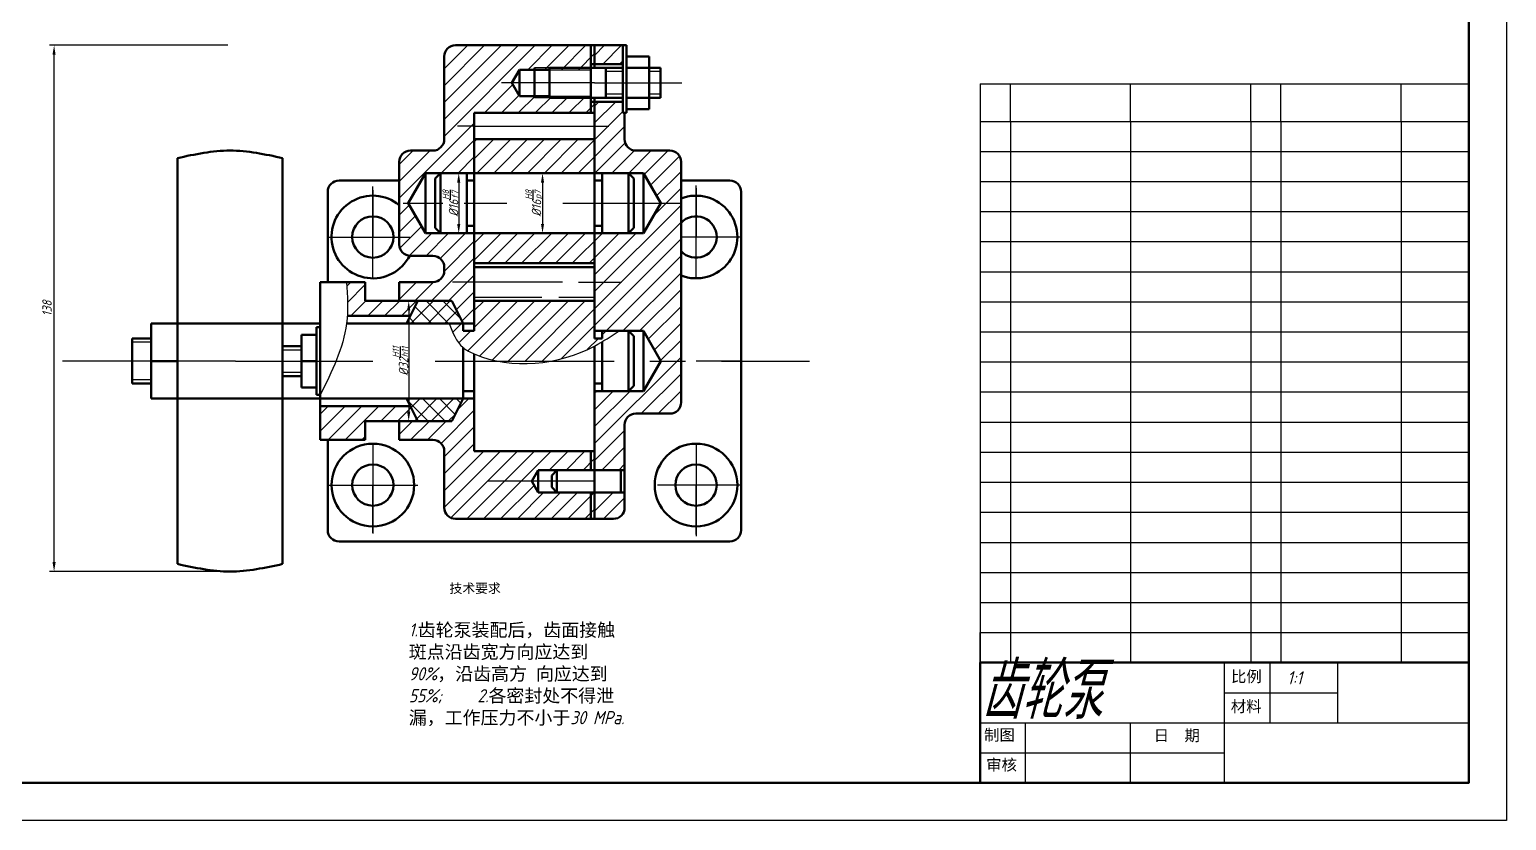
# Model space of a CAD drawing. Header units: millimetres. Extents: x 96 to 4157, y -1988 to 195.
# Drawn here: x 3686.6 to 4079.6, y -1189.8 to -979.4 of the extents above; entities that cross this region are included whole.
import ezdxf

# ---------------------------------------------------------------- set-up
doc = ezdxf.new("R2010")
doc.units = ezdxf.units.MM
doc.header["$LTSCALE"] = 1.5
for name, pattern in [('ACAD_ISO02W100', [15, 12, -3]), ('CENTER', [50.8, 31.75, -6.35, 6.35, -6.35]), ('CENTERX2', [101.6, 63.5, -12.7, 12.7, -12.7])]:
    doc.linetypes.add(name, pattern=pattern)
doc.layers.add('点划线', color=7, linetype='CENTERX2')
doc.layers.add('细实线', color=7, linetype='Continuous')
for name, color, linetype, lineweight in [('点画线', 7, 'CENTER', 25), ('粗实线', 7, 'Continuous', 50), ('细线', 7, 'Continuous', 25)]:
    doc.layers.add(name, color=color, linetype=linetype, lineweight=lineweight)
doc.styles.get("Standard").update_dxf_attribs({"font": 'gbeitc.shx', "bigfont": 'gbcbig.shx'})
doc.styles.add('宋体', font='gbeitc.shx', dxfattribs={"bigfont": 'gbcbig.shx'})
doc.styles.add('样式 1', font='gbeitc.shx', dxfattribs={"bigfont": 'gbcbig.shx'})
doc.dimstyles.new('Annotative', dxfattribs={"dimscale": 0, "dimtxt": 2.5, "dimasz": 2.5, "dimexe": 1.25, "dimexo": 0.625, "dimtad": 1, "dimtxsty": 'Standard', "dimcen": 2.5, "dimadec": 0, "dimazin": 0, "dimtfac": 1, "dimtmove": 0, "dimatfit": 3, "dimfxl": 1, "dimarcsym": 0})

# ---------------------------------------------------------------- blocks, each defined once
blk = doc.blocks.new('*D70')
at = {"layer": 'Defpoints', "color": 0, "transparency": 16777216}
for p in [(3693.1, -983.61), (3739.91, -983.61), (3739.91, -1123.61)]:
    blk.add_point(p, dxfattribs=at)
at = {"layer": '细实线', "color": 0, "lineweight": -2, "transparency": 16777216}
for p, q in [((3739.29, -983.61), (3691.85, -983.61)), ((3693.1, -1121.11), (3693.1, -986.11)), ((3739.29, -1123.61), (3691.85, -1123.61))]:
    blk.add_line(p, q, dxfattribs=at)
at = {"layer": '细实线', "color": 0, "transparency": 16777216}
for points in [[(3692.68, -986.11), (3693.51, -986.11), (3693.1, -983.61)], [(3692.68, -1121.11), (3693.51, -1121.11), (3693.1, -1123.61)]]:
    blk.add_solid(points, dxfattribs=at)
at = {"layer": '细实线', "color": 0, "transparency": 16777216, "insert": (3691.22, -1053.61), "char_height": 2.5, "attachment_point": 5, "rotation": 90}
blk.add_mtext('138', dxfattribs=at)
blk = doc.blocks.new('*D71')
at = {"layer": 'Defpoints', "color": 0, "transparency": 16777216}
for p in [(3784.91, -1051.61), (3784.91, -1083.61), (3787.46, -1083.61)]:
    blk.add_point(p, dxfattribs=at)
at = {"layer": '细实线', "color": 0, "lineweight": -2, "transparency": 16777216}
for p, q in [((3785.54, -1051.61), (3788.71, -1051.61)), ((3787.46, -1054.11), (3787.46, -1081.11)), ((3785.54, -1083.61), (3788.71, -1083.61))]:
    blk.add_line(p, q, dxfattribs=at)
at = {"layer": '细实线', "color": 0, "transparency": 16777216}
for points in [[(3787.04, -1054.11), (3787.87, -1054.11), (3787.46, -1051.61)], [(3787.04, -1081.11), (3787.87, -1081.11), (3787.46, -1083.61)]]:
    blk.add_solid(points, dxfattribs=at)
at = {"layer": '细实线', "color": 0, "transparency": 16777216, "insert": (3785.23, -1067.61), "char_height": 2.5, "attachment_point": 5, "rotation": 90}
blk.add_mtext('%%C32{\\H0.7x;\\SH11/h11;}', dxfattribs=at)
blk = doc.blocks.new('*D72')
at = {"layer": 'Defpoints', "color": 0, "transparency": 16777216}
for p in [(3795.91, -1017.61), (3795.91, -1033.61), (3800.77, -1033.61)]:
    blk.add_point(p, dxfattribs=at)
at = {"layer": '细实线', "color": 0, "lineweight": -2, "transparency": 16777216}
for p, q in [((3796.54, -1017.61), (3802.02, -1017.61)), ((3800.77, -1020.11), (3800.77, -1031.11)), ((3796.54, -1033.61), (3802.02, -1033.61))]:
    blk.add_line(p, q, dxfattribs=at)
at = {"layer": '细实线', "color": 0, "transparency": 16777216}
for points in [[(3800.35, -1020.11), (3801.18, -1020.11), (3800.77, -1017.61)], [(3800.35, -1031.11), (3801.18, -1031.11), (3800.77, -1033.61)]]:
    blk.add_solid(points, dxfattribs=at)
at = {"layer": '细实线', "color": 0, "transparency": 16777216, "insert": (3798.54, -1025.61), "char_height": 2.5, "width": 3.8021, "attachment_point": 5, "rotation": 90}
blk.add_mtext('%%C16{\\H0.7x;\\SH8/f7;}', dxfattribs=at)
blk = doc.blocks.new('*D73')
at = {"layer": 'Defpoints', "color": 0, "transparency": 16777216}
for p in [(3836.91, -1017.61), (3823.06, -1033.61), (3836.91, -1033.61)]:
    blk.add_point(p, dxfattribs=at)
at = {"layer": '细实线', "color": 0, "lineweight": -2, "transparency": 16777216}
for p, q in [((3836.29, -1017.61), (3821.81, -1017.61)), ((3823.06, -1020.11), (3823.06, -1031.11)), ((3836.29, -1033.61), (3821.81, -1033.61))]:
    blk.add_line(p, q, dxfattribs=at)
at = {"layer": '细实线', "color": 0, "transparency": 16777216}
for points in [[(3822.65, -1020.11), (3823.48, -1020.11), (3823.06, -1017.61)], [(3822.65, -1031.11), (3823.48, -1031.11), (3823.06, -1033.61)]]:
    blk.add_solid(points, dxfattribs=at)
at = {"layer": '细实线', "color": 0, "transparency": 16777216, "insert": (3820.61, -1025.61), "char_height": 2.5, "attachment_point": 5, "rotation": 90}
blk.add_mtext('%%C16{\\H0.7x;\\SH8/p7;}', dxfattribs=at)

msp = doc.modelspace()

# ---------------------------------------------------------------- hatches: boundary and pattern name
at = {"layer": '细线', "lineweight": 25}
h = msp.add_hatch(dxfattribs=at)
h.set_pattern_fill('ANSI31', color=0)
h.set_pattern_definition([(45, (-988.9252, -2803.7376), (-2.245064, 2.245064), [])])
h.paths.add_polyline_path([(3844.914, -1008.609), (3844.914, -1001.609), (3844.414, -1001.609), (3844.414, -998.609), (3836.914, -998.609), (3836.914, -1017.609), (3838.914, -1017.609), (3849.914, -1017.609), (3854.533, -1025.609), (3859.914, -1025.609), (3859.914, -1014.609, 0.4142136), (3856.914, -1011.609), (3847.914, -1011.609, -0.4142136)])
h.paths.add_polyline_path([(3836.914, -1008.609), (3804.914, -1008.609), (3804.914, -1017.609), (3836.914, -1017.609)])
h.paths.add_polyline_path([(3844.414, -983.609), (3836.914, -983.609), (3836.914, -988.609), (3844.414, -988.609)])
h.paths.add_polyline_path([(3859.914, -1025.609), (3854.533, -1025.609), (3849.914, -1033.609), (3836.914, -1033.609), (3836.914, -1059.609), (3838.914, -1059.609), (3849.914, -1059.609), (3854.533, -1067.609), (3859.914, -1067.609)])
h.paths.add_polyline_path([(3836.914, -1033.609), (3804.914, -1033.609), (3804.914, -1041.609), (3836.914, -1041.609)])
edge = h.paths.add_edge_path()
edge.add_spline(control_points=[(3838.914, -1062.487), (3840.452, -1061.574), (3841.933, -1060.592), (3843.414, -1059.609)], knot_values=[45.1792449, 45.1792449, 45.1792449, 45.1792449, 50.5305676, 50.5305676, 50.5305676, 50.5305676], degree=3, periodic=0)
edge.add_line((3843.414, -1059.609), (3838.914, -1059.609))
edge.add_line((3838.914, -1059.609), (3838.914, -1061.609))
edge.add_line((3838.914, -1061.609), (3836.914, -1061.609))
edge.add_line((3836.914, -1061.609), (3836.914, -1059.609))
edge.add_line((3836.914, -1059.609), (3836.914, -1051.609))
edge.add_line((3836.914, -1051.609), (3804.914, -1051.609))
edge.add_line((3804.914, -1051.609), (3804.914, -1059.609))
edge.add_line((3804.914, -1059.609), (3801.914, -1059.609))
edge.add_line((3801.914, -1059.609), (3801.914, -1057.609))
edge.add_line((3801.914, -1057.609), (3798.232, -1057.609))
edge.add_spline(control_points=[(3798.232, -1057.609), (3799.161, -1060.024), (3800.089, -1062.44), (3801.914, -1063.987)], knot_values=[0, 0, 0, 0, 7.3647985, 7.3647985, 7.3647985, 7.3647985], degree=3, periodic=0)
edge.add_spline(control_points=[(3801.914, -1063.987), (3802.773, -1064.715), (3803.83, -1065.251), (3804.914, -1065.719)], knot_values=[0, 0, 0, 0, 3.4641016, 3.4641016, 3.4641016, 3.4641016], degree=3, periodic=0)
edge.add_spline(control_points=[(3804.914, -1065.719), (3806.862, -1066.56), (3808.897, -1067.185), (3810.984, -1067.609)], knot_values=[10.8289001, 10.8289001, 10.8289001, 10.8289001, 17.0481014, 17.0481014, 17.0481014, 17.0481014], degree=3, periodic=0)
edge.add_line((3810.984, -1067.609), (3825.354, -1067.609))
edge.add_spline(control_points=[(3825.354, -1067.609), (3829.422, -1066.847), (3833.365, -1065.477), (3836.914, -1063.609)], knot_values=[30.9860938, 30.9860938, 30.9860938, 30.9860938, 42.8983988, 42.8983988, 42.8983988, 42.8983988], degree=3, periodic=0)
edge.add_spline(control_points=[(3836.914, -1063.609), (3837.594, -1063.251), (3838.259, -1062.875), (3838.914, -1062.487)], knot_values=[42.8983988, 42.8983988, 42.8983988, 42.8983988, 45.1792449, 45.1792449, 45.1792449, 45.1792449], degree=3, periodic=0)
edge = h.paths.add_edge_path()
edge.add_line((3789.914, -1051.609), (3784.914, -1051.609))
edge.add_line((3784.914, -1051.609), (3775.914, -1051.609))
edge.add_line((3775.914, -1051.609), (3775.914, -1046.609))
edge.add_line((3775.914, -1046.609), (3770.914, -1046.609))
edge.add_spline(control_points=[(3770.914, -1046.609), (3771.096, -1049.631), (3771.278, -1052.652), (3771.097, -1055.609)], knot_values=[0, 0, 0, 0, 8.967358, 8.967358, 8.967358, 8.967358], degree=3, periodic=0)
edge.add_line((3771.097, -1055.609), (3787.914, -1055.609))
edge.add_line((3787.914, -1055.609), (3789.914, -1051.609))
h.paths.add_polyline_path([(3775.914, -1083.609), (3784.914, -1083.609), (3789.914, -1083.609), (3787.914, -1079.609), (3763.914, -1079.609), (3763.914, -1088.609), (3765.914, -1088.609), (3775.914, -1088.609)])
h.paths.add_polyline_path([(3847.914, -1081.609), (3856.914, -1081.609, 0.4142136), (3859.914, -1078.609), (3859.914, -1067.609), (3854.533, -1067.609), (3849.914, -1075.609), (3836.914, -1075.609), (3836.914, -1091.609), (3836.914, -1096.609), (3844.914, -1096.609), (3844.914, -1084.609, -0.4142136)])
h.paths.add_polyline_path([(3844.914, -1102.609), (3836.914, -1102.609), (3836.914, -1109.609), (3841.914, -1109.609, 0.4142136), (3844.914, -1106.609)])
at = {"layer": '细线'}
h = msp.add_hatch(dxfattribs=at)
h.set_pattern_fill('ANSI31', color=0)
h.set_pattern_definition([(45, (1386.0533, -2745.169), (-2.245064, 2.245064), [])])
h.paths.add_polyline_path([(3816.914, -990.109), (3820.914, -990.109), (3820.914, -989.609), (3836.914, -989.609), (3836.914, -983.609), (3799.914, -983.609, 0.4142136), (3796.914, -986.609), (3796.914, -1008.609, -0.4142136), (3793.914, -1011.609), (3787.914, -1011.609, 0.4142136), (3784.914, -1014.609), (3784.914, -1036.609, 0.4142136), (3787.914, -1039.609), (3793.914, -1039.609, -0.4142136), (3796.914, -1042.609), (3796.914, -1043.609, -0.4142136), (3793.914, -1046.609), (3787.914, -1046.609), (3784.914, -1046.609), (3784.914, -1049.609), (3784.914, -1051.609), (3798.914, -1051.609), (3801.914, -1057.609), (3804.914, -1057.609), (3804.914, -1033.609), (3791.914, -1033.609), (3787.296, -1025.609), (3791.914, -1017.609), (3804.914, -1017.609), (3804.914, -1001.609), (3836.914, -1001.609), (3836.914, -997.609), (3820.914, -997.609), (3820.914, -997.109), (3816.914, -997.109), (3814.894, -993.609)])
h.paths.add_polyline_path([(3836.914, -989.609), (3820.914, -989.609), (3820.914, -990.109), (3836.914, -990.109)], flags=17)
h.paths.add_polyline_path([(3836.914, -997.109), (3820.914, -997.109), (3820.914, -997.609), (3836.914, -997.609)], flags=17)
h.paths.add_polyline_path([(3804.914, -1077.609), (3801.914, -1077.609), (3798.914, -1083.609), (3784.914, -1083.609), (3784.914, -1088.609), (3793.914, -1088.609, -0.4142136), (3796.914, -1091.609), (3796.914, -1106.609, 0.4142136), (3799.914, -1109.609), (3836.914, -1109.609), (3836.914, -1102.609), (3821.914, -1102.609), (3820.182, -1099.609), (3821.914, -1096.609), (3836.914, -1096.609), (3836.914, -1091.609), (3804.914, -1091.609)])
at = {"layer": '细线', "lineweight": 25}
h = msp.add_hatch(dxfattribs=at)
h.set_pattern_fill('ANSI37', color=0)
h.set_pattern_definition([(45, (-988.9252, -2803.7376), (-2.245064, 2.245064), []), (135, (-988.9252, -2803.7376), (-2.245064, -2.245064), [])])
h.paths.add_polyline_path([(3789.914, -1051.609), (3786.914, -1057.609), (3789.914, -1057.609), (3801.914, -1057.609), (3798.914, -1051.609)])
h.paths.add_polyline_path([(3786.914, -1077.609), (3789.914, -1083.609), (3798.914, -1083.609), (3801.914, -1077.609)])

# ---------------------------------------------------------------- linework, layer by layer
at = {"lineweight": 50}
for p, q in [((4004.553, -1147.846), (4069.553, -1147.846)), ((4069.553, -1179.846), (4069.553, -1147.846)), ((3939.553, -1179.846), (3939.553, -1163.846)), ((3939.553, -1179.846), (4069.553, -1179.846))]:
    msp.add_line(p, q, dxfattribs=at)
msp.add_line((4079.553, -1189.846), (4079.553, -1189.846))
at = {"layer": '点画线'}
for p, q in [((3836.914, -983.609), (3836.914, -989.609)), ((3836.914, -983.609), (3836.914, -989.609)), ((3836.914, -993.609), (3812.121, -993.609)), ((3777.914, -1045.609), (3777.914, -1021.18)), ((3863.914, -1045.609), (3863.914, -1020.943)), ((3863.914, -1021.617), (3863.914, -1034.609)), ((3777.914, -1022.146), (3777.914, -1034.609)), ((3785.968, -1025.609), (3796.537, -1025.609)), ((3802.234, -1025.609), (3807.106, -1025.609)), ((3765.914, -1034.609), (3787.723, -1034.609)), ((3875.914, -1034.609), (3859.914, -1034.609)), ((3828.414, -1046.609), (3808.255, -1046.609)), ((3836.914, -1061.609), (3836.914, -1046.609)), ((3836.914, -1067.609), (3836.914, -1063.609)), ((3741.329, -1067.609), (3770.423, -1067.609)), ((3765.914, -1067.609), (3777.914, -1067.609)), ((3765.914, -1067.609), (3777.914, -1067.609)), ((3794.461, -1067.609), (3894.113, -1067.609)), ((3875.914, -1067.609), (3863.914, -1067.609)), ((3777.914, -1089.609), (3777.914, -1113.538)), ((3863.914, -1089.609), (3863.914, -1114.228)), ((3836.914, -1099.609), (3808.612, -1099.609)), ((3836.914, -1109.609), (3836.914, -1099.609)), ((3765.914, -1100.609), (3789.901, -1100.609)), ((3777.914, -1113.319), (3777.914, -1100.609)), ((3875.914, -1100.609), (3853.628, -1100.609)), ((3863.914, -1113.794), (3863.914, -1100.609))]:
    msp.add_line(p, q, dxfattribs=at)
at = {"layer": '粗实线'}
for p, q in [((4069.553, -779.846), (4069.553, -1179.846)), ((3836.914, -983.609), (3799.914, -983.609)), ((3836.914, -989.609), (3836.914, -983.609)), ((3796.914, -986.609), (3796.914, -1008.609)), ((3816.914, -990.109), (3814.894, -993.609)), ((3824.914, -990.109), (3816.914, -990.109)), ((3816.914, -997.109), (3816.914, -990.109)), ((3820.914, -989.609), (3820.914, -997.609)), ((3814.894, -993.609), (3816.914, -997.109)), ((3824.914, -997.109), (3816.914, -997.109)), ((3836.914, -1061.609), (3836.914, -997.609)), ((3804.914, -1059.609), (3804.914, -1001.609)), ((3804.914, -1001.609), (3836.914, -1001.609)), ((3793.914, -1011.609), (3787.914, -1011.609)), ((3784.914, -1014.609), (3784.914, -1036.609)), ((3791.914, -1017.609), (3787.296, -1025.609)), ((3804.914, -1017.609), (3791.914, -1017.609)), ((3791.914, -1017.609), (3791.914, -1033.609)), ((3804.914, -1025.609), (3804.914, -1017.609)), ((3768.914, -1019.609), (3784.914, -1019.609)), ((3859.914, -1019.609), (3872.914, -1019.609)), ((3765.914, -1022.609), (3765.914, -1046.609)), ((3765.914, -1022.609), (3765.914, -1046.609)), ((3787.296, -1025.609), (3791.914, -1033.609)), ((3875.914, -1022.609), (3875.914, -1112.609)), ((3791.914, -1033.609), (3804.914, -1033.609)), ((3787.914, -1039.609), (3793.914, -1039.609)), ((3796.914, -1042.609), (3796.914, -1043.609)), ((3784.914, -1049.609), (3784.914, -1046.609)), ((3784.914, -1046.609), (3787.914, -1046.609)), ((3793.914, -1046.609), (3787.914, -1046.609)), ((3784.914, -1049.609), (3784.914, -1051.609)), ((3784.914, -1051.609), (3798.914, -1051.609)), ((3801.914, -1057.609), (3798.914, -1051.609)), ((3804.914, -1057.609), (3801.914, -1057.609)), ((3801.914, -1057.609), (3801.914, -1059.609)), ((3804.914, -1059.609), (3804.914, -1057.609)), ((3801.914, -1063.987), (3801.914, -1077.609)), ((3836.914, -1109.609), (3836.914, -1063.609)), ((3804.914, -1091.609), (3804.914, -1065.719)), ((3804.914, -1067.609), (3804.914, -1065.719)), ((3836.914, -1067.609), (3836.914, -1091.609)), ((3801.914, -1077.609), (3798.914, -1083.609)), ((3801.914, -1077.609), (3804.914, -1077.609)), ((3784.914, -1083.609), (3784.914, -1088.609)), ((3798.914, -1083.609), (3784.914, -1083.609)), ((3765.914, -1088.609), (3765.914, -1112.609)), ((3784.914, -1088.609), (3793.914, -1088.609)), ((3796.914, -1091.609), (3796.914, -1106.609)), ((3836.914, -1091.609), (3804.914, -1091.609)), ((3821.914, -1096.609), (3820.182, -1099.609)), ((3820.182, -1099.609), (3821.914, -1102.609)), ((3836.914, -1096.609), (3821.914, -1096.609)), ((3821.914, -1096.609), (3821.914, -1102.609)), ((3836.914, -1099.609), (3836.914, -1096.609)), ((3821.914, -1102.609), (3836.914, -1102.609)), ((3799.914, -1109.609), (3836.914, -1109.609)), ((3820.914, -1109.609), (3805.914, -1109.609)), ((3820.914, -1109.609), (3835.914, -1109.609)), ((3872.914, -1115.609), (3768.914, -1115.609)), ((3768.914, -1115.609), (3820.914, -1115.609)), ((3872.914, -1115.609), (3836.914, -1115.609)), ((4069.553, -1179.846), (3495.553, -1179.846))]:
    msp.add_line(p, q, dxfattribs=at)
at = {"layer": '粗实线', "color": 0, "lineweight": 50}
msp.add_line((4069.553, -1041.346), (4069.553, -1147.846), dxfattribs=at)
at = {"layer": '粗实线', "ltscale": 11}
for p in [(4004.553, -1147.846), (3939.553, -1163.846)]:
    msp.add_line(p, (3939.553, -1147.846), dxfattribs=at)
at = {"layer": '粗实线'}
for centre, radius in [((3777.914, -1034.609), 5.5), ((3777.914, -1100.609), 11), ((3863.914, -1100.609), 11), ((3777.914, -1100.609), 5.5), ((3863.914, -1100.609), 5.5)]:
    msp.add_circle(centre, radius, dxfattribs=at)
for centre, radius, start, end in [((3799.914, -986.609), 3, 90, 180), ((3793.914, -1008.609), 3, 270, 0), ((3787.914, -1014.609), 3, 90, 180), ((3768.914, -1022.609), 3, 90, 180), ((3872.914, -1022.609), 3, 0, 90), ((3777.914, -1034.609), 11, 50.4788, 333.00282), ((3863.914, -1034.609), 11, 248.67631, 111.32369), ((3863.914, -1034.609), 5.5, 223.34176, 136.65824), ((3787.914, -1036.609), 3, 180, 270), ((3793.914, -1042.609), 3, 0, 90), ((3793.914, -1043.609), 3, 270, 0), ((3793.914, -1091.609), 3, 0, 90), ((3799.914, -1106.609), 3, 180, 270), ((3768.914, -1112.609), 3, 180, 270), ((3872.914, -1112.609), 3, 270, 0)]:
    msp.add_arc(centre, radius, start, end, dxfattribs=at)
at = {"layer": '细实线'}
for p, q in [((3939.553, -993.846), (4069.553, -993.846)), ((3939.553, -993.846), (3939.553, -1003.846)), ((3947.553, -1003.846), (3947.553, -993.846)), ((3979.553, -1003.846), (3979.553, -993.846)), ((4011.553, -1003.846), (4011.553, -993.846)), ((4019.553, -1003.846), (4019.553, -993.846)), ((4051.553, -1003.846), (4051.553, -993.846)), ((3939.553, -1003.846), (4069.553, -1003.846)), ((3939.553, -1003.846), (3939.553, -1147.846)), ((3947.553, -1003.846), (3947.553, -1147.846)), ((3979.553, -1003.846), (3979.553, -1147.846)), ((4011.553, -1003.846), (4011.553, -1147.846)), ((4019.553, -1003.846), (4019.553, -1147.846)), ((4051.553, -1003.846), (4051.553, -1147.846)), ((3939.553, -1011.846), (4069.553, -1011.846)), ((3939.553, -1019.846), (4069.553, -1019.846)), ((3939.553, -1027.846), (4069.553, -1027.846)), ((3939.553, -1035.846), (4069.553, -1035.846)), ((3939.553, -1043.846), (4069.553, -1043.846)), ((3939.553, -1051.846), (4069.553, -1051.846)), ((3939.553, -1059.846), (4069.553, -1059.846)), ((3939.553, -1067.846), (4069.553, -1067.846)), ((3939.553, -1075.846), (4069.553, -1075.846)), ((3939.553, -1083.846), (4069.553, -1083.846)), ((3939.553, -1091.846), (4069.553, -1091.846)), ((3939.553, -1099.846), (4069.553, -1099.846)), ((3939.553, -1107.846), (4069.553, -1107.846)), ((3939.553, -1115.846), (4069.553, -1115.846)), ((3939.553, -1123.846), (4069.553, -1123.846)), ((3939.553, -1131.846), (4069.553, -1131.846)), ((3939.553, -1147.846), (3939.553, -1139.846)), ((3939.553, -1139.846), (4069.553, -1139.846))]:
    msp.add_line(p, q, dxfattribs=at)
at = {"layer": '细线'}
for p, q in [((4079.553, -769.846), (4079.553, -1179.846)), ((3836.914, -989.609), (3820.914, -989.609)), ((3836.914, -997.609), (3820.914, -997.609)), ((4079.553, -1179.846), (4079.553, -1189.846)), ((4079.553, -1189.846), (3485.553, -1189.846))]:
    msp.add_line(p, q, dxfattribs=at)
at = {"layer": '细线', "color": 0, "lineweight": 50}
for p, q in [((3836.914, -983.609), (3835.914, -983.609)), ((3835.914, -983.609), (3835.914, -1001.609)), ((3836.914, -983.609), (3844.914, -983.609)), ((3844.414, -1001.609), (3844.414, -983.609)), ((3844.914, -983.609), (3845.414, -983.609)), ((3845.414, -983.609), (3845.414, -1001.609)), ((3845.414, -993.609), (3845.414, -985.609)), ((3836.914, -989.609), (3824.914, -989.609)), ((3824.914, -989.609), (3824.914, -997.609)), ((3835.914, -989.609), (3835.914, -988.609)), ((3835.914, -988.609), (3844.414, -988.609)), ((3835.914, -989.609), (3839.914, -989.609)), ((3836.914, -989.609), (3844.414, -989.609)), ((3839.914, -989.609), (3839.914, -997.609)), ((3845.414, -993.609), (3845.414, -986.609)), ((3845.414, -986.609), (3851.414, -986.609)), ((3845.414, -989.609), (3851.414, -989.609)), ((3851.414, -986.609), (3851.414, -1000.609)), ((3851.414, -989.609), (3854.414, -989.609)), ((3854.414, -997.609), (3854.414, -989.609)), ((3824.914, -997.609), (3836.914, -997.609)), ((3835.914, -997.609), (3835.914, -998.609)), ((3836.914, -997.609), (3844.414, -997.609)), ((3845.414, -997.609), (3854.414, -997.609)), ((3835.914, -998.609), (3844.414, -998.609)), ((3845.414, -1001.609), (3844.414, -1001.609)), ((3844.914, -1008.609), (3844.914, -1001.609)), ((3851.414, -1000.609), (3845.414, -1000.609)), ((3804.914, -1008.609), (3836.914, -1008.609)), ((3725.914, -1121.609), (3725.914, -1013.609)), ((3753.914, -1067.609), (3753.914, -1013.609)), ((3847.914, -1011.609), (3856.914, -1011.609)), ((3791.914, -1017.609), (3795.914, -1017.609)), ((3795.914, -1017.609), (3794.5, -1019.023)), ((3795.914, -1017.609), (3795.914, -1033.609)), ((3804.914, -1017.609), (3802.914, -1017.609)), ((3802.914, -1017.609), (3802.914, -1033.609)), ((3802.914, -1017.609), (3802.914, -1019.609)), ((3804.914, -1017.609), (3836.914, -1017.609)), ((3836.914, -1017.609), (3849.914, -1017.609)), ((3836.914, -1017.609), (3838.914, -1017.609)), ((3836.914, -1017.609), (3836.914, -1019.609)), ((3838.914, -1017.609), (3838.914, -1033.609)), ((3849.914, -1017.609), (3845.914, -1017.609)), ((3845.914, -1017.609), (3845.914, -1033.609)), ((3845.914, -1017.609), (3847.329, -1019.023)), ((3849.914, -1017.609), (3849.914, -1033.609)), ((3849.914, -1017.609), (3854.533, -1025.609)), ((3859.914, -1078.609), (3859.914, -1014.609)), ((3794.5, -1019.023), (3794.5, -1032.195)), ((3802.914, -1019.609), (3804.914, -1019.609)), ((3836.914, -1019.609), (3838.914, -1019.609)), ((3847.329, -1032.195), (3847.329, -1019.023)), ((3854.533, -1025.609), (3849.914, -1033.609)), ((3795.914, -1033.609), (3794.5, -1032.195)), ((3802.914, -1033.609), (3802.914, -1031.609)), ((3802.914, -1031.609), (3804.914, -1031.609)), ((3836.914, -1033.609), (3836.914, -1031.609)), ((3836.914, -1031.609), (3838.914, -1031.609)), ((3845.914, -1033.609), (3847.329, -1032.195)), ((3804.914, -1033.609), (3836.914, -1033.609)), ((3849.914, -1033.609), (3836.914, -1033.609)), ((3804.914, -1051.609), (3804.914, -1041.609)), ((3804.914, -1041.609), (3836.914, -1041.609)), ((3804.914, -1041.609), (3804.914, -1043.609)), ((3804.914, -1041.609), (3804.914, -1042.609)), ((3804.914, -1042.609), (3836.914, -1042.609)), ((3765.914, -1046.609), (3763.914, -1046.609)), ((3763.914, -1088.609), (3763.914, -1046.609)), ((3775.914, -1046.609), (3765.914, -1046.609)), ((3775.914, -1051.609), (3775.914, -1046.609)), ((3784.914, -1051.609), (3775.914, -1051.609)), ((3786.914, -1057.609), (3789.914, -1051.609)), ((3798.914, -1051.609), (3789.914, -1051.609)), ((3804.914, -1051.609), (3836.914, -1051.609)), ((3763.914, -1057.609), (3763.914, -1055.609)), ((3771.097, -1055.609), (3787.914, -1055.609)), ((3725.914, -1057.609), (3718.914, -1057.609)), ((3718.914, -1077.609), (3718.914, -1057.609)), ((3753.914, -1057.609), (3725.914, -1057.609)), ((3763.914, -1057.609), (3753.914, -1057.609)), ((3753.914, -1077.609), (3753.914, -1057.609)), ((3753.914, -1057.609), (3753.914, -1058.609)), ((3762.914, -1060.609), (3758.914, -1060.609)), ((3758.914, -1074.609), (3758.914, -1060.609)), ((3763.914, -1058.609), (3762.914, -1058.609)), ((3762.914, -1058.609), (3762.914, -1076.609)), ((3762.914, -1067.609), (3762.914, -1060.609)), ((3763.914, -1067.609), (3763.914, -1057.609)), ((3763.914, -1057.609), (3763.914, -1058.609)), ((3801.914, -1057.609), (3770.914, -1057.609)), ((3784.914, -1057.609), (3781.914, -1057.609)), ((3789.914, -1057.609), (3786.914, -1057.609)), ((3801.914, -1057.609), (3801.914, -1059.609)), ((3801.914, -1059.609), (3804.914, -1059.609)), ((3836.914, -1061.609), (3836.914, -1059.609)), ((3849.914, -1059.609), (3836.914, -1059.609)), ((3836.914, -1059.609), (3838.914, -1059.609)), ((3836.914, -1059.609), (3836.914, -1061.609)), ((3838.914, -1059.609), (3838.914, -1061.609)), ((3849.914, -1059.609), (3845.914, -1059.609)), ((3845.914, -1059.609), (3845.914, -1075.609)), ((3845.914, -1059.609), (3847.329, -1061.023)), ((3847.329, -1061.023), (3847.329, -1074.195)), ((3849.914, -1075.609), (3849.914, -1059.609)), ((3849.914, -1059.609), (3854.533, -1067.609)), ((3718.914, -1061.609), (3713.914, -1061.609)), ((3713.914, -1061.609), (3713.914, -1073.609)), ((3718.914, -1067.609), (3718.914, -1061.609)), ((3758.914, -1063.609), (3753.914, -1063.609)), ((3758.914, -1067.609), (3758.914, -1063.609)), ((3836.914, -1061.609), (3838.914, -1061.609)), ((3836.914, -1067.609), (3836.914, -1063.609)), ((3838.914, -1062.487), (3838.914, -1075.609)), ((3725.914, -1067.609), (3718.914, -1067.609)), ((3753.914, -1067.609), (3753.914, -1121.609)), ((3758.914, -1067.609), (3758.914, -1071.609)), ((3762.914, -1067.609), (3758.914, -1067.609)), ((3762.914, -1067.609), (3762.914, -1074.609)), ((3836.914, -1067.609), (3836.914, -1075.609)), ((3854.533, -1067.609), (3849.914, -1075.609)), ((3758.914, -1071.609), (3753.914, -1071.609)), ((3713.914, -1073.609), (3718.914, -1073.609)), ((3762.914, -1074.609), (3758.914, -1074.609)), ((3762.914, -1076.609), (3763.914, -1076.609)), ((3801.914, -1077.609), (3801.914, -1075.609)), ((3801.914, -1075.609), (3804.914, -1075.609)), ((3836.914, -1075.609), (3836.914, -1073.609)), ((3836.914, -1073.609), (3838.914, -1073.609)), ((3836.914, -1075.609), (3849.914, -1075.609)), ((3845.914, -1075.609), (3847.329, -1074.195)), ((3725.914, -1077.609), (3718.914, -1077.609)), ((3753.914, -1077.609), (3725.914, -1077.609)), ((3763.914, -1077.609), (3753.914, -1077.609)), ((3801.914, -1077.609), (3763.914, -1077.609)), ((3763.914, -1077.609), (3763.914, -1079.609)), ((3763.914, -1079.609), (3787.914, -1079.609)), ((3784.914, -1077.609), (3781.914, -1077.609)), ((3789.914, -1077.609), (3786.914, -1077.609)), ((3786.914, -1077.609), (3789.914, -1083.609)), ((3784.914, -1083.609), (3775.914, -1083.609)), ((3775.914, -1083.609), (3775.914, -1088.609)), ((3798.914, -1083.609), (3789.914, -1083.609)), ((3844.914, -1106.609), (3844.914, -1084.609)), ((3847.914, -1081.609), (3856.914, -1081.609)), ((3765.914, -1088.609), (3763.914, -1088.609)), ((3775.914, -1088.609), (3765.914, -1088.609)), ((3835.914, -1091.609), (3835.914, -1096.609)), ((3821.914, -1096.609), (3826.914, -1096.609)), ((3826.914, -1096.609), (3825.5, -1098.023)), ((3825.5, -1101.195), (3825.5, -1098.023)), ((3826.914, -1096.609), (3826.914, -1102.609)), ((3836.914, -1096.609), (3844.914, -1096.609)), ((3844.914, -1096.609), (3842.914, -1096.609)), ((3844.914, -1096.609), (3843.914, -1096.609)), ((3843.914, -1096.609), (3843.914, -1102.609)), ((3826.914, -1102.609), (3825.5, -1101.195)), ((3835.914, -1109.609), (3835.914, -1102.609)), ((3836.914, -1102.609), (3844.914, -1102.609)), ((3836.914, -1109.609), (3835.914, -1109.609)), ((3836.914, -1109.609), (3841.914, -1109.609))]:
    msp.add_line(p, q, dxfattribs=at)
at = {"layer": '细线', "color": 0, "lineweight": 25}
for p, q in [((3824.914, -990.109), (3835.914, -990.109)), ((3836.914, -989.609), (3840.914, -989.609)), ((3854.414, -989.609), (3854.414, -990.609)), ((3844.414, -990.609), (3839.914, -990.609)), ((3854.414, -990.609), (3851.414, -990.609)), ((3824.914, -997.109), (3835.914, -997.109)), ((3844.414, -996.609), (3839.914, -996.609)), ((3854.414, -996.609), (3851.414, -996.609)), ((3854.414, -997.609), (3854.414, -996.609)), ((3804.914, -1001.609), (3804.914, -1008.609)), ((3718.914, -1062.609), (3713.914, -1062.609)), ((3718.914, -1061.609), (3718.914, -1062.609)), ((3753.914, -1063.609), (3753.914, -1064.609)), ((3753.914, -1064.609), (3758.914, -1064.609)), ((3718.914, -1072.609), (3713.914, -1072.609)), ((3718.914, -1073.609), (3718.914, -1072.609)), ((3753.914, -1071.609), (3753.914, -1070.609)), ((3753.914, -1070.609), (3758.914, -1070.609)), ((4069.553, -1179.846), (3939.553, -1179.846))]:
    msp.add_line(p, q, dxfattribs=at)
at = {"layer": '细线', "color": 0, "linetype": 'CENTERX2', "lineweight": 25}
for p, q in [((3836.914, -993.609), (3860.128, -993.609)), ((3804.914, -1005.109), (3800.41, -1005.109)), ((3804.914, -1005.109), (3840.747, -1005.109)), ((3807.106, -1025.609), (3813.573, -1025.609)), ((3828.485, -1025.609), (3859.914, -1025.609)), ((3808.255, -1046.609), (3799.149, -1046.609)), ((3832.608, -1046.609), (3844.059, -1046.609)), ((3741.329, -1067.609), (3695.33, -1067.609)), ((3836.914, -1091.609), (3835.914, -1091.609))]:
    msp.add_line(p, q, dxfattribs=at)
at = {"layer": '细线', "color": 0, "linetype": 'ACAD_ISO02W100', "lineweight": 25}
for p, q in [((3804.914, -1051.609), (3804.914, -1050.609)), ((3804.914, -1050.609), (3836.914, -1050.609))]:
    msp.add_line(p, q, dxfattribs=at)
at = {"layer": '细线', "ltscale": 11}
for p, q in [((4004.553, -1179.846), (4004.553, -1147.846)), ((4016.568, -1147.846), (4016.601, -1163.846)), ((4034.553, -1147.846), (4034.553, -1163.846)), ((4004.553, -1155.846), (4034.553, -1155.846)), ((3939.553, -1163.846), (4069.553, -1163.846)), ((3951.553, -1179.846), (3951.553, -1163.846)), ((3979.553, -1179.846), (3979.553, -1163.846)), ((3939.553, -1171.846), (4004.553, -1171.846))]:
    msp.add_line(p, q, dxfattribs=at)
at = {"layer": '细线', "color": 0, "lineweight": 50}
for centre, start, end in [((3847.914, -1008.609), 180, 270), ((3856.914, -1014.609), 0, 90), ((3856.914, -1078.609), 270, 0), ((3847.914, -1084.609), 90, 180), ((3841.914, -1106.609), 270, 0)]:
    msp.add_arc(centre, 3, start, end, dxfattribs=at)
for points in [[(3725.914, -1013.609), (3739.914, -1011.609), (3753.914, -1013.609)], [(3725.914, -1121.609), (3739.914, -1123.609), (3753.914, -1121.609)]]:
    msp.add_spline(points, degree=3, dxfattribs=at)
at = {"layer": '细线', "color": 0, "lineweight": 25}
for points in [[(3770.914, -1046.609), (3770.914, -1057.609), (3763.914, -1076.609)], [(3798.232, -1057.609), (3801.914, -1063.987), (3804.914, -1065.719), (3836.914, -1063.609), (3843.414, -1059.609)]]:
    msp.add_spline(points, degree=3, dxfattribs=at)
msp.add_point((4069.553, -1179.846), dxfattribs=at)
msp.add_point((4069.553, -1179.846), dxfattribs=at)
msp.add_point((4069.553, -1179.846), dxfattribs=at)

# ---------------------------------------------------------------- texts
at = {"layer": '点划线', "insert": (3939.553, -1147.846), "char_height": 15.0026, "attachment_point": 1}
msp.add_mtext_dynamic_manual_height_columns('齿轮泵', width=390.06743, gutter_width=75.013, heights=[0], dxfattribs=at)
at = {"layer": '粗实线', "insert": (4021.202, -1150.129), "char_height": 3.5, "attachment_point": 1, "style": '宋体'}
msp.add_mtext_dynamic_manual_height_columns('1:1', width=17.98493, gutter_width=12.5, heights=[0], dxfattribs=at)
at = {"layer": '细线', "color": 0, "lineweight": 25, "attachment_point": 1, "style": '样式 1'}
for s, width, insert, char_height in [('{\\fSimSun|b0|i0|c134|p2;技术要求}', 46.84531, (3798.315, -1126.817), 2.5), ('1.{\\fSimSun|b0|i0|c134|p2;齿轮泵装配后，齿面接触斑点沿齿宽方向应达到}90%{\\fSimSun|b0|i0|c134|p2;，沿齿高方 向应达到}55%;     2.{\\fSimSun|b0|i0|c134|p2;各密封处不得泄漏，工作压力不小于}30 MPa.', 58.62888, (3787.487, -1137.403), 3.5)]:
    msp.add_mtext_dynamic_manual_height_columns(s, width=width, gutter_width=12.5, heights=[0], dxfattribs=dict(at, insert=insert, char_height=char_height))
at = {"layer": '细线', "ltscale": 11, "char_height": 3, "attachment_point": 1, "style": '宋体'}
for s, width, insert in [('{\\fSimSun|b0|i0|c134|p2;比例}', 12.03161, (4006.255, -1150.034)), ('{\\fSimSun|b0|i0|c134|p2;材料}', 12.04815, (4006.201, -1157.987)), ('{\\fSimSun|b0|i0|c134|p2;制图}', 12, (3940.555, -1165.598)), ('{\\fSimSun|b0|i0|c134|p2;日  期}', 25, (3985.688, -1165.723)), ('{\\fSimSun|b0|i0|c134|p2;审核}', 12, (3941.118, -1173.535))]:
    msp.add_mtext_dynamic_manual_height_columns(s, width=width, gutter_width=12.5, heights=[0], dxfattribs=dict(at, insert=insert))

# ---------------------------------------------------------------- dimensions: what is measured, and where the dimension line sits
at = {"layer": '细实线'}
dim = msp.add_aligned_dim(p1=(3739.914, -1123.609), p2=(3739.914, -983.609), distance=46.818, text='138', dimstyle='Annotative', dxfattribs=at)
dim.commit()
dim.dimension.update_dxf_attribs({"geometry": '*D70', "text_midpoint": (3691.222, -1053.609)})
for base, p1, p2, text, picture, middle in [((3800.768, -1033.609), (3795.914, -1017.609), (3795.914, -1033.609), '%%C<>{\\H0.7x;\\SH8/f7;}', '*D72', (3798.539, -1025.609)), ((3823.062, -1033.609), (3836.914, -1017.609), (3836.914, -1033.609), '%%C<>{\\H0.7x;\\SH8/p7;}', '*D73', (3820.615, -1025.609)), ((3787.456, -1083.609), (3784.914, -1051.609), (3784.914, -1083.609), '%%C<>{\\H0.7x;\\SH11/h11;}', '*D71', (3785.227, -1067.609))]:
    dim = msp.add_linear_dim(base=base, p1=p1, p2=p2, angle=90, text=text, dimstyle='Annotative', dxfattribs=at)
    dim.commit()
    dim.dimension.update_dxf_attribs({"geometry": picture, "text_midpoint": middle})

doc.saveas('drawing.dxf')
